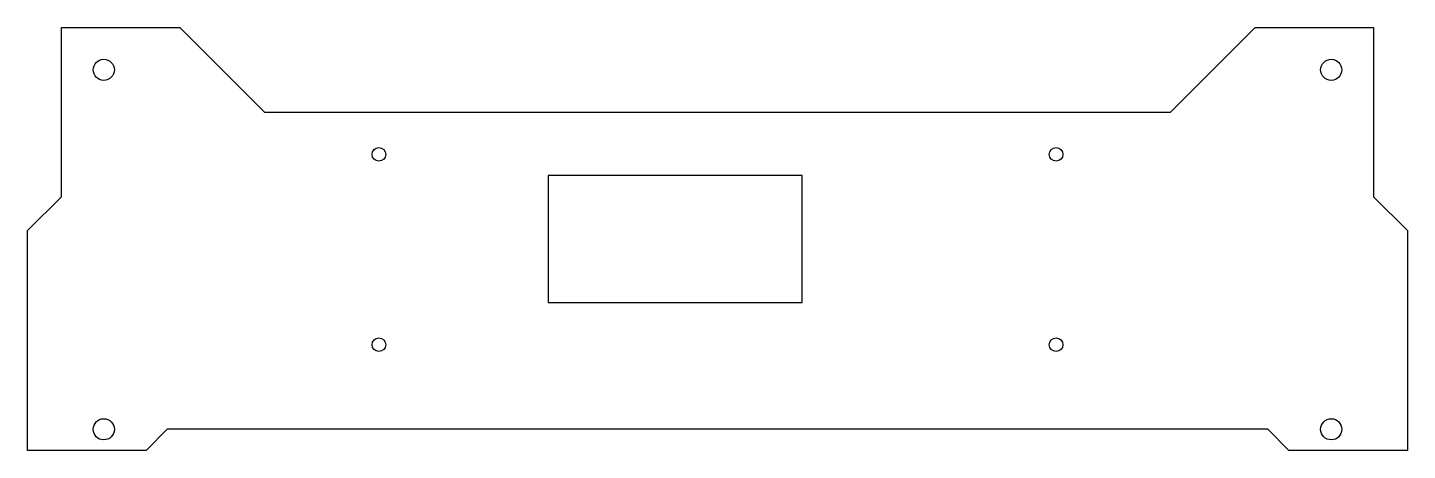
# Model space of a CAD drawing. Header units: millimetres. Extents: x -163 to 163, y -47 to 52.
import ezdxf

# ---------------------------------------------------------------- set-up
doc = ezdxf.new("R2010")
doc.units = ezdxf.units.MM
doc.layers.get('0').update_dxf_attribs({"linetype": 'CONTINUOUS'})

msp = doc.modelspace()

# ---------------------------------------------------------------- linework, layer by layer
for points in [[(127, 52.5), (155, 52.5), (155, 12.5), (163, 4.5), (163, -47.5), (135, -47.5), (130, -42.5), (-130, -42.5), (-135, -47.5), (-163, -47.5), (-163, 4.5), (-155, 12.5), (-155, 52.5), (-127, 52.5), (-107, 32.5), (107, 32.5)], [(20, 17.5), (-40, 17.5), (-40, -12.5), (20, -12.5)]]:
    msp.add_lwpolyline(points, close=True)
for centre, radius in [((-145, 42.5), 2.5), ((145, 42.5), 2.5), ((-80, 22.5), 1.6), ((80, 22.5), 1.6), ((-80, -22.5), 1.6), ((80, -22.5), 1.6), ((-145, -42.5), 2.5), ((145, -42.5), 2.5)]:
    msp.add_circle(centre, radius)

doc.saveas('drawing.dxf')
